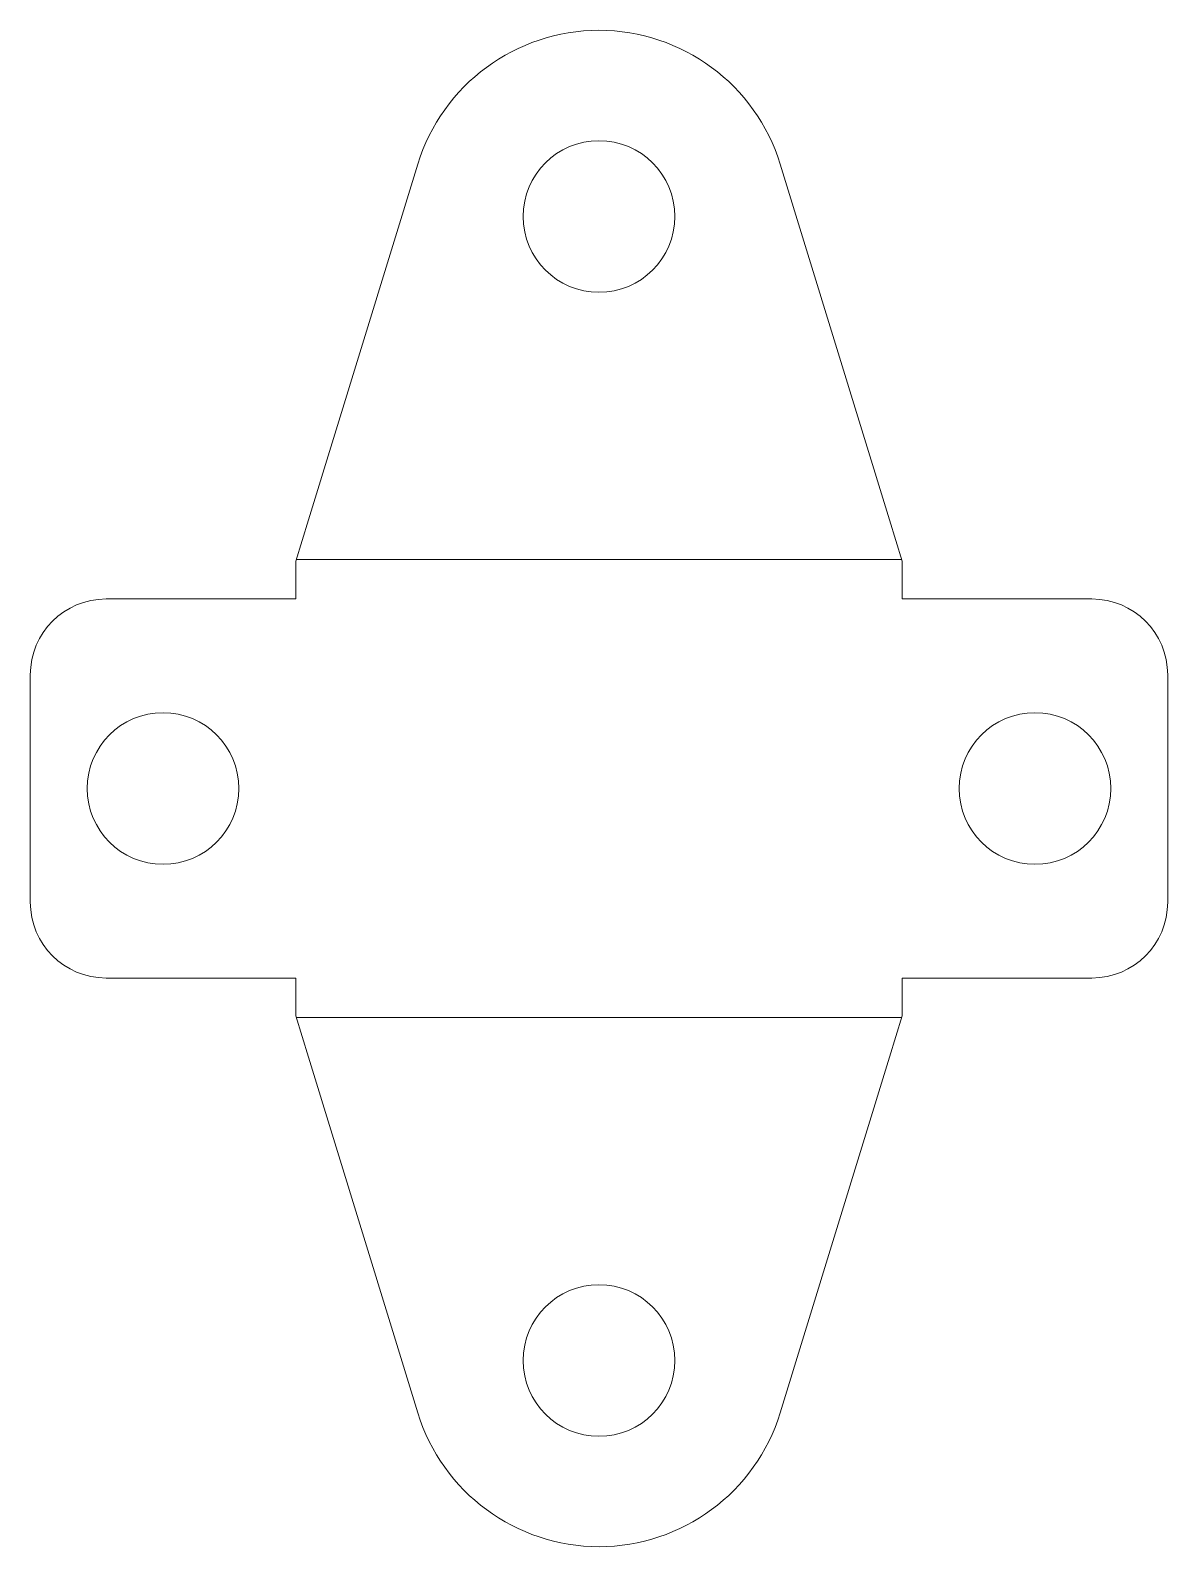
# Model space of a CAD drawing. Header units: millimetres. Extents: x 0 to 60, y -30 to 50.
import ezdxf

# ---------------------------------------------------------------- set-up
doc = ezdxf.new("R2010")
doc.units = ezdxf.units.MM
for name, color, linetype, true_color in [('1', 7, 'Continuous', 0xffffff), ('6', 7, 'Continuous', 0xffffff), ('7', 7, 'Continuous', 0xffffff)]:
    doc.layers.add(name, color=color, linetype=linetype, true_color=true_color)

msp = doc.modelspace()

# ---------------------------------------------------------------- linework, layer by layer
at = {"layer": '1', "color": 32, "linetype": 'Continuous', "lineweight": 18}
for p, q in [((45.972571, 22.089159, 2), (14.027429, 22.089159, 2)), ((14.027429, -2.089159, 2), (45.972571, -2.089159, 2))]:
    msp.add_line(p, q, dxfattribs=at)
at = {"layer": '6', "color": 163, "linetype": 'Continuous', "lineweight": 18}
for p, q in [((14.670134, 24.178318, 2), (20.442065, 42.940387, 2)), ((39.557935, 42.940387, 2), (45.329866, 24.178318, 2)), ((14, 22, 2), (14.670134, 24.178318, 2)), ((45.329866, 24.178318, 2), (46, 22, 2)), ((14, 22, 2), (14, 20, 2)), ((46, 20, 2), (46, 22, 2)), ((4, 20, 2), (14, 20, 2)), ((46, 20, 2), (56, 20, 2)), ((0, 4, 2), (0, 16, 2)), ((60, 16, 2), (60, 4, 2)), ((14, 0, 2), (4, 0, 2)), ((14, 0, 2), (14, -2, 2)), ((56, 0, 2), (46, 0, 2)), ((46, -2, 2), (46, 0, 2)), ((14.670134, -4.178318, 2), (14, -2, 2)), ((46, -2, 2), (45.329866, -4.178318, 2)), ((20.442065, -22.940387, 2), (14.670134, -4.178318, 2)), ((45.329866, -4.178318, 2), (39.557935, -22.940387, 2))]:
    msp.add_line(p, q, dxfattribs=at)
at = {"layer": '6', "color": 163, "linetype": 'Continuous', "lineweight": 18, "extrusion": (0, 0, -1)}
for centre, start, end in [((-30, 40, -2), 17.099902, 162.900098), ((-30, -20, -2), 197.099902, 342.900098)]:
    msp.add_arc(centre, 10, start, end, dxfattribs=at)
at = {"layer": '6', "color": 163, "linetype": 'Continuous', "lineweight": 18}
for centre, start, end in [((4, 16, 2), 90, 180), ((56, 16, 2), 0, 90), ((4, 4, 2), 180, 270), ((56, 4, 2), 270, 0)]:
    msp.add_arc(centre, 4, start, end, dxfattribs=at)
at = {"layer": '7', "color": 150, "linetype": 'Continuous', "lineweight": 18, "extrusion": (0, 0, -1)}
for centre in [(-30, 40.178318, -2), (-30, -20.178318, -2)]:
    msp.add_circle(centre, 4, dxfattribs=at)
at = {"layer": '7', "color": 150, "linetype": 'Continuous', "lineweight": 18}
for centre in [(7, 10, 2), (53, 10, 2)]:
    msp.add_circle(centre, 4, dxfattribs=at)

doc.saveas('drawing.dxf')
